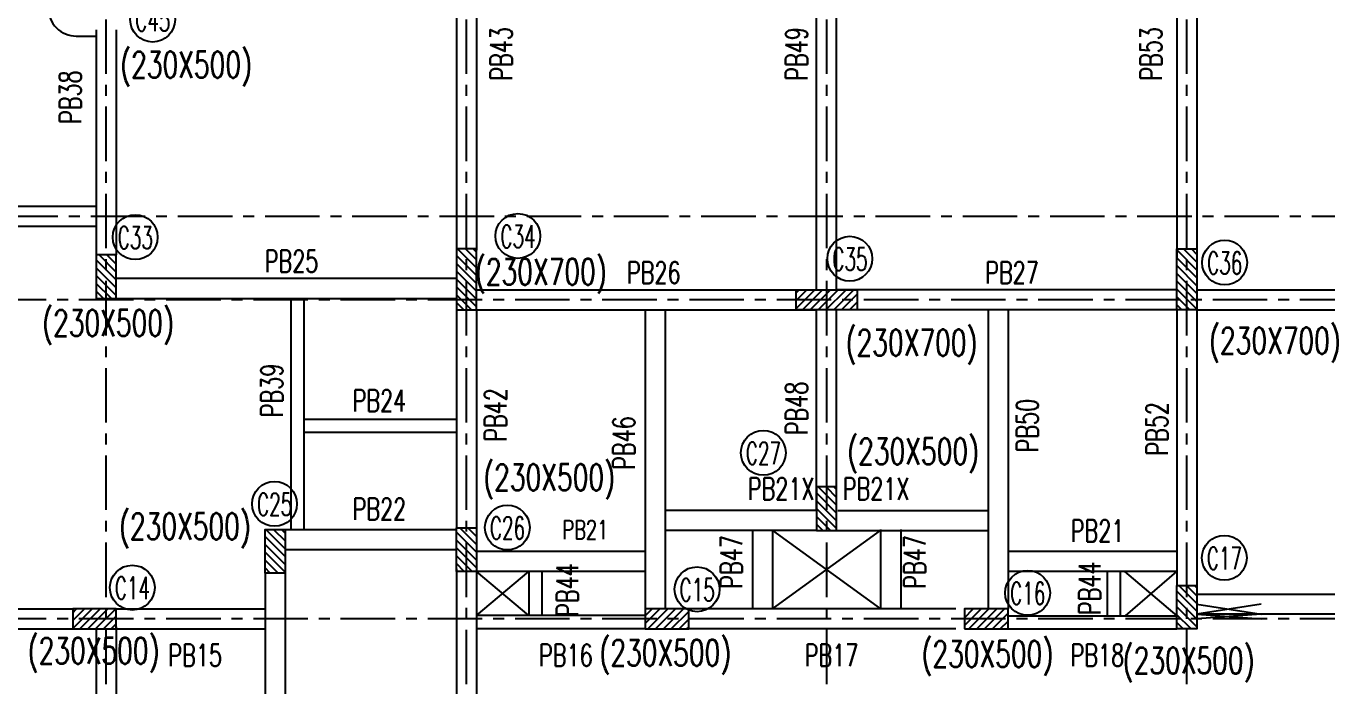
# Model space of a CAD drawing. Header units: millimetres. Extents: x 2659630 to 6742168, y -2425387 to -732288.
# Drawn here: x 2900568 to 2915484, y -916273 to -908704 of the extents above; entities that cross this region are included whole.
import ezdxf
from ezdxf.enums import TextEntityAlignment as Align

# ---------------------------------------------------------------- set-up
doc = ezdxf.new("R2010")
doc.units = ezdxf.units.MM
doc.linetypes.add('CENTER', pattern=[2, 1.25, -0.25, 0.25, -0.25])
doc.layers.add('A-WALL', color=113, linetype='Continuous', lineweight=9)
for name, color, linetype in [('S-BEAM NO', 3, 'Continuous'), ('S-BEAM OUTER', 4, 'Continuous'), ('S-COLUMN', 1, 'Continuous'), ('S-COLUMN CIRCLE', 9, 'Continuous'), ('S-COLUMN HATCH', 8, 'Continuous'), ('S-COLUMN NO', 2, 'Continuous'), ('S-COLUMN SIZES', 2, 'Continuous'), ('S-GRIDE LINE', 8, 'CENTER')]:
    doc.layers.add(name, color=color, linetype=linetype)
doc.styles.add('ROMANS', font='r.shx', dxfattribs={"width": 0.7})
pattern_1 = [(225, (-506493.11, -146984.8), (44.9012806, -44.9012806), [])]
pattern_2 = [(135, (3674136.99, 2503361.984), (-44.9012806, -44.9012806), [])]

msp = doc.modelspace()

# ---------------------------------------------------------------- hatches: boundary and pattern name
at = {"layer": 'S-COLUMN HATCH'}
h = msp.add_hatch(dxfattribs=at)
h.set_pattern_fill('ANSI31', color=8, scale=20, angle=270)
h.set_pattern_definition([(315, (2133360.83, -4329699.91), (44.9012806, 44.9012806), [])])
edge = h.paths.add_edge_path()
edge.add_line((2901602.837, -911328.963), (2901602.837, -911828.963))
edge.add_line((2901602.837, -911328.963), (2901372.837, -911328.963))
edge.add_line((2901372.837, -911328.963), (2901372.837, -911828.963))
edge.add_line((2901372.837, -911828.963), (2901602.837, -911828.963))
h = msp.add_hatch(dxfattribs=at)
h.set_pattern_fill('ANSI31', color=8, scale=20, angle=270)
h.set_pattern_definition([(315, (2137581.045, -4329829.91), (44.9012806, 44.9012806), [])])
edge = h.paths.add_edge_path()
edge.add_line((2905732.837, -911258.963), (2905732.837, -911958.963))
edge.add_line((2905732.837, -911258.963), (2905502.837, -911258.963))
edge.add_line((2905502.837, -911258.963), (2905502.837, -911958.963))
edge.add_line((2905502.837, -911958.963), (2905732.837, -911958.963))
h = msp.add_hatch(dxfattribs=at)
h.set_pattern_fill('ANSI31', color=8, scale=20, angle=90)
h.set_pattern_definition([(135, (3683532.405, 2506361.876), (-44.9012806, -44.9012806), [])])
edge = h.paths.add_edge_path()
edge.add_line((2913762.927, -911259.071), (2913762.927, -911959.071))
edge.add_line((2913762.927, -911259.071), (2913992.927, -911259.071))
edge.add_line((2913992.927, -911259.071), (2913992.927, -911959.071))
edge.add_line((2913992.927, -911959.071), (2913762.927, -911959.071))
h = msp.add_hatch(dxfattribs=at)
h.set_pattern_fill('ANSI31', color=8, scale=20, angle=180)
h.set_pattern_definition(pattern_1)
edge = h.paths.add_edge_path()
edge.add_line((2910097.837, -911728.963), (2909397.837, -911728.963))
edge.add_line((2910097.837, -911728.963), (2910097.837, -911958.963))
edge.add_line((2910097.837, -911958.963), (2909397.837, -911958.963))
edge.add_line((2909397.837, -911958.963), (2909397.837, -911728.963))
h = msp.add_hatch(dxfattribs=at)
h.set_pattern_fill('ANSI31', color=8, scale=20, angle=90)
h.set_pattern_definition(pattern_2)
edge = h.paths.add_edge_path()
edge.add_line((2909632.248, -914488.959), (2909632.248, -913988.959))
edge.add_line((2909632.248, -914488.959), (2909862.248, -914488.959))
edge.add_line((2909862.248, -914488.959), (2909862.248, -913988.959))
edge.add_line((2909862.248, -913988.959), (2909632.248, -913988.959))
h = msp.add_hatch(dxfattribs=at)
h.set_pattern_fill('ANSI31', color=8, scale=20, angle=90)
h.set_pattern_definition(pattern_2)
edge = h.paths.add_edge_path()
edge.add_line((2903307.837, -914478.21), (2903307.837, -914978.21))
edge.add_line((2903307.837, -914478.21), (2903537.837, -914478.21))
edge.add_line((2903537.837, -914478.21), (2903537.837, -914978.21))
edge.add_line((2903537.837, -914978.21), (2903307.837, -914978.21))
h = msp.add_hatch(dxfattribs=at)
h.set_pattern_fill('ANSI31', color=8, scale=20, angle=90)
h.set_pattern_definition(pattern_2)
edge = h.paths.add_edge_path()
edge.add_line((2905502.837, -914458.963), (2905502.837, -914958.963))
edge.add_line((2905502.837, -914458.963), (2905732.837, -914458.963))
edge.add_line((2905732.837, -914458.963), (2905732.837, -914958.963))
edge.add_line((2905732.837, -914958.963), (2905502.837, -914958.963))
h = msp.add_hatch(dxfattribs=at)
h.set_pattern_fill('ANSI31', color=8, scale=20, angle=90)
h.set_pattern_definition([(135, (3682739.024, 2502701.984), (-44.9012806, -44.9012806), [])])
edge = h.paths.add_edge_path()
edge.add_line((2913762.837, -915118.963), (2913762.837, -915618.963))
edge.add_line((2913762.837, -915118.963), (2913992.837, -915118.963))
edge.add_line((2913992.837, -915118.963), (2913992.837, -915618.963))
edge.add_line((2913992.837, -915618.963), (2913762.837, -915618.963))
h = msp.add_hatch(dxfattribs=at)
h.set_pattern_fill('ANSI31', color=8, scale=20, angle=180)
h.set_pattern_definition([(225, (-519918.116, -146984.74), (44.9012806, -44.9012806), [])])
edge = h.paths.add_edge_path()
edge.add_line((2901602.837, -915618.947), (2901102.837, -915618.947))
edge.add_line((2901602.837, -915618.947), (2901602.837, -915388.947))
edge.add_line((2901602.837, -915388.947), (2901102.837, -915388.947))
edge.add_line((2901102.837, -915388.947), (2901102.837, -915618.947))
h = msp.add_hatch(dxfattribs=at)
h.set_pattern_fill('ANSI31', color=8, scale=20, angle=180)
h.set_pattern_definition(pattern_1)
edge = h.paths.add_edge_path()
edge.add_line((2908167.837, -915618.948), (2907667.837, -915618.948))
edge.add_line((2908167.837, -915618.948), (2908167.837, -915388.948))
edge.add_line((2908167.837, -915388.948), (2907667.837, -915388.948))
edge.add_line((2907667.837, -915388.948), (2907667.837, -915618.948))
h = msp.add_hatch(dxfattribs=at)
h.set_pattern_fill('ANSI31', color=8, scale=20, angle=180)
h.set_pattern_definition(pattern_1)
edge = h.paths.add_edge_path()
edge.add_line((2911827.837, -915618.948), (2911327.837, -915618.948))
edge.add_line((2911827.837, -915618.948), (2911827.837, -915388.948))
edge.add_line((2911827.837, -915388.948), (2911327.837, -915388.948))
edge.add_line((2911327.837, -915388.948), (2911327.837, -915618.948))

# ---------------------------------------------------------------- linework, layer by layer
at = {"layer": 'A-WALL', "color": 1}
msp.add_line((2901602.837, -911828.963, 0.029), (2901372.837, -911828.963), dxfattribs=at)
msp.add_line((2901602.837, -911828.963, 0.029), (2901372.837, -911828.963), dxfattribs=at)
msp.add_line((2901602.837, -911828.963, 0.029), (2901372.837, -911828.963), dxfattribs=at)
at = {"layer": 'S-BEAM OUTER'}
for p, q in [((2913762.834, -905998.963, 0.001), (2913762.916, -911359.071, 0.039)), ((2913762.834, -905998.963, 0.001), (2913762.916, -911359.071, 0.039)), ((2913762.834, -905998.963, 0.001), (2913762.916, -911359.071, 0.039)), ((2913992.833, -905998.963, 0), (2913992.932, -911359.071, 0)), ((2913992.833, -905998.963, 0), (2913992.932, -911359.071, 0)), ((2913992.833, -905998.963, 0), (2913992.932, -911359.071, 0)), ((2905502.837, -906098.979, 0.002), (2905502.837, -911258.963)), ((2909632.254, -911728.731), (2909632.837, -906098.979)), ((2909862.254, -911728.734), (2909862.333, -906098.979)), ((2909862.254, -911728.734), (2909862.333, -906098.979)), ((2909862.254, -911728.734), (2909862.333, -906098.979)), ((2905502.837, -906198.979, 0.002), (2905502.837, -911258.963)), ((2905502.837, -906198.979, 0.002), (2905502.837, -911258.963)), ((2909632.254, -911728.731), (2909632.331, -906198.979)), ((2909632.254, -911728.731), (2909632.331, -906198.979)), ((2905732.737, -907229.021, -0.056), (2905732.737, -911274.91, -0.056)), ((2905732.737, -907229.021, -0.056), (2905732.737, -911274.91, -0.056)), ((2905732.737, -907229.021, -0.056), (2905732.737, -911274.91, -0.056)), ((2901372.662, -908748.963), (2901372.697, -910749.199)), ((2901372.662, -908748.963), (2901372.697, -910749.199)), ((2901372.662, -908748.963), (2901372.697, -910749.199)), ((2901372.687, -908824.199), (2901372.749, -911028.963, 0.029)), ((2901372.687, -908824.199), (2901372.749, -911028.963, 0.029)), ((2901372.687, -908824.199), (2901372.749, -911328.963)), ((2901602.67, -908748.963), (2901602.7, -911028.963)), ((2901602.67, -908748.963), (2901602.7, -911028.963)), ((2901602.67, -908748.963), (2901602.704, -911328.963)), ((2898402.847, -910768.956, 0), (2901376.849, -910768.916, 0)), ((2898402.847, -910768.956, 0), (2901376.849, -910768.916, 0)), ((2898402.847, -910768.956, 0), (2901376.849, -910768.916, 0)), ((2898402.847, -910998.956, 0), (2901376.852, -910998.916, 0)), ((2898402.847, -910998.956, 0), (2901376.852, -910998.916, 0)), ((2898402.847, -910998.956, 0), (2901376.852, -910998.916, 0)), ((2901602.837, -911595.954, 0.029), (2905502.799, -911595.898, -0.085)), ((2901602.837, -911595.954, 0.029), (2905502.799, -911595.898, -0.085)), ((2901602.837, -911595.954, 0.029), (2905502.799, -911595.898, -0.085)), ((2901602.837, -911828.963), (2905502.802, -911828.963)), ((2901602.837, -911828.963), (2905502.802, -911828.963)), ((2901602.837, -911828.963), (2905502.802, -911828.963)), ((2903602.834, -911828.963), (2903602.948, -914478.217)), ((2903602.834, -911828.963), (2903602.948, -914478.217)), ((2903602.834, -911828.963), (2903602.948, -914478.217)), ((2903752.84, -911828.963), (2903752.969, -914478.232)), ((2903752.84, -911828.963), (2903752.969, -914478.232)), ((2903752.84, -911828.963), (2903752.969, -914478.232)), ((2913993.494, -911729.98, 0.038), (2917543.767, -911729.857)), ((2913993.494, -911729.98, 0.038), (2917543.767, -911729.857)), ((2913993.494, -911729.98, 0.038), (2917543.767, -911729.857)), ((2905502.993, -911959.876, 0), (2905502.741, -914328.767, 0)), ((2905502.993, -911959.876, 0), (2905502.741, -914328.767, 0)), ((2905502.993, -911959.876, 0), (2905502.831, -914458.963, 0)), ((2905732.748, -911958.965, -0.038), (2905732.748, -914458.963, 0.002)), ((2905732.748, -911958.965, -0.038), (2905732.748, -914458.963, 0.002)), ((2905732.748, -911958.965, -0.038), (2905732.748, -914458.963, 0.002)), ((2907667.603, -911958.835), (2907667.853, -915388.948, 0.04)), ((2907667.603, -911958.835), (2907667.853, -915388.948, 0.04)), ((2907667.603, -911958.835), (2907667.853, -915388.948, 0.04)), ((2907897.79, -911958.817), (2907897.85, -915388.948, 0.04)), ((2907897.79, -911958.817), (2907897.85, -915388.948, 0.04)), ((2907897.79, -911958.817), (2907897.85, -915388.948, 0.04)), ((2909632.288, -914259.885), (2909632.319, -911959.627)), ((2909632.288, -914259.885), (2909632.319, -911959.627)), ((2909632.288, -914259.885), (2909632.319, -911959.627)), ((2909862.288, -914259.888), (2909862.319, -911959.63)), ((2909862.288, -914259.888), (2909862.319, -911959.63)), ((2909862.288, -914259.888), (2909862.319, -911959.63)), ((2911597.886, -911958.429), (2911597.84, -915388.948, 0.04)), ((2911597.886, -911958.429), (2911597.84, -915388.948, 0.04)), ((2911597.886, -911958.429), (2911597.84, -915388.948, 0.04)), ((2911827.886, -911958.432), (2911827.837, -915388.948, 0.04)), ((2911827.886, -911958.432), (2911827.837, -915388.948, 0.04)), ((2911827.886, -911958.432), (2911827.837, -915388.948, 0.04)), ((2913992.927, -911959.071, 0), (2913992.975, -915118.963, 0.044)), ((2913992.927, -911959.071, 0), (2913992.975, -915118.963, 0.044)), ((2913992.927, -911959.071, 0), (2913992.975, -915118.963, 0.044)), ((2913993.502, -911959.98, 0.038), (2917543.775, -911959.857)), ((2913993.502, -911959.98, 0.038), (2917543.775, -911959.857)), ((2913993.502, -911959.98, 0.038), (2917543.775, -911959.857)), ((2903752.907, -913213.459), (2905502.868, -913213.436)), ((2903752.907, -913213.459), (2905502.868, -913213.436)), ((2903752.907, -913213.459), (2905502.868, -913213.436)), ((2903752.915, -913363.459), (2905502.853, -913363.436)), ((2903752.915, -913363.459), (2905502.853, -913363.436)), ((2903752.915, -913363.459), (2905502.853, -913363.436)), ((2909632.248, -914258.963), (2907897.83, -914258.963)), ((2909874.837, -914258.963), (2911597.856, -914258.963)), ((2903537.837, -914478.385), (2905503.02, -914478.963)), ((2903537.837, -914478.385), (2905503.02, -914478.963)), ((2903537.837, -914478.385), (2905503.02, -914478.963)), ((2909632.248, -914488.963), (2907897.834, -914488.963)), ((2908897.831, -914476.963), (2908897.843, -915389.209)), ((2908897.831, -914488.963), (2908897.843, -915389.209)), ((2908897.831, -914488.963), (2908897.843, -915389.209)), ((2909127.837, -914476.963), (2909127.849, -915389.206)), ((2909127.837, -914489.205), (2909127.849, -915389.206)), ((2909127.837, -914489.205), (2909127.849, -915389.206)), ((2909862.248, -914488.963), (2911597.852, -914488.963, 0.129)), ((2910366.647, -914476.963, 0.038), (2910366.647, -915389.192, 0.038)), ((2910366.647, -914488.963, 0.038), (2910366.647, -915389.192, 0.038)), ((2910366.647, -914488.963, 0.038), (2910366.647, -915389.192, 0.038)), ((2910596.666, -914476.963), (2910596.653, -915388.983)), ((2910596.666, -914488.963), (2910596.653, -915388.983)), ((2910596.666, -914488.963), (2910596.653, -915388.983)), ((2903537.837, -914708.888), (2905502.741, -914709.076)), ((2903537.837, -914708.888), (2905502.741, -914709.076)), ((2903537.837, -914708.888), (2905502.741, -914709.076)), ((2907667.795, -914729.037), (2905732.741, -914729.012)), ((2907667.795, -914729.037), (2905732.741, -914729.012)), ((2907667.795, -914729.037), (2905732.741, -914729.012)), ((2913762.863, -914728.782), (2911826.657, -914728.756)), ((2913762.863, -914728.782), (2911826.657, -914728.756)), ((2913762.863, -914728.782), (2911826.657, -914728.756)), ((2905502.696, -914928.767, 0), (2905502.383, -918138.964)), ((2905502.696, -914928.767, 0), (2905502.383, -918138.964)), ((2905502.696, -914928.767, 0), (2905502.383, -918138.964)), ((2907667.811, -914959.037), (2905731.667, -914959.011)), ((2907667.811, -914959.037), (2905731.667, -914959.011)), ((2907667.811, -914959.037), (2905731.667, -914959.011)), ((2905732.696, -914928.767, -0.005), (2905732.747, -918109.169)), ((2905732.696, -914928.767, -0.005), (2905732.747, -918109.169)), ((2905732.696, -914928.767, -0.005), (2905732.747, -918109.169)), ((2913762.867, -914958.782), (2911826.653, -914958.756)), ((2913762.867, -914958.782), (2911826.653, -914958.756)), ((2913762.867, -914958.782), (2911826.653, -914958.756)), ((2912962.166, -914958.682), (2912962.192, -915468.212)), ((2912962.166, -914958.682), (2912962.192, -915468.212)), ((2912962.166, -914958.682), (2912962.192, -915468.212)), ((2913112.166, -914958.684), (2913112.192, -915468.51)), ((2913112.166, -914958.684), (2913112.192, -915468.51)), ((2913112.166, -914958.684), (2913112.192, -915468.51)), ((2913993.001, -915218.736), (2917542.831, -915218.736)), ((2913993.001, -915218.736), (2917542.831, -915218.736)), ((2913993.001, -915218.736), (2917542.831, -915218.736)), ((2898452.831, -915389.008), (2901102.837, -915388.967)), ((2898552.831, -915389.006), (2901002.837, -915388.969)), ((2898552.831, -915389.006), (2901002.837, -915388.969)), ((2901597.113, -915388.963), (2903302.826, -915388.939)), ((2901597.113, -915388.963), (2903302.826, -915388.939)), ((2901597.113, -915388.963), (2903302.826, -915388.939)), ((2917542.837, -915448.736), (2913992.996, -915448.736)), ((2917542.837, -915448.736), (2913992.996, -915448.736)), ((2917542.837, -915448.736), (2913992.996, -915448.736)), ((2898452.831, -915618.905), (2901002.837, -915618.961)), ((2898452.831, -915618.905), (2901002.837, -915618.961)), ((2898452.831, -915618.905), (2901102.837, -915618.964)), ((2901597.115, -915618.963), (2903302.829, -915618.939)), ((2901597.115, -915618.963), (2903302.829, -915618.939)), ((2901597.115, -915618.963), (2903302.829, -915618.939)), ((2907667.837, -915618.963), (2905731.688, -915618.962, 0.022)), ((2907667.837, -915618.963), (2905731.688, -915618.962, 0.022)), ((2907667.837, -915618.963), (2905731.688, -915618.962, 0.022))]:
    msp.add_line(p, q, dxfattribs=at)
at = {"layer": 'S-BEAM OUTER', "extrusion": (-4.67131e-08, -5.09838e-09, 1)}
for p, q in [((2905732.41, -906098.979), (2905732.759, -911158.963, -0.038)), ((2905732.837, -906198.979, 0.002), (2905732.759, -911158.963, -0.038)), ((2905732.837, -906198.979, 0.002), (2905732.759, -911158.963, -0.038)), ((2910596.66, -914488.963), (2910596.647, -915388.984)), ((2910596.66, -914488.963), (2910596.647, -915388.984)), ((2910596.66, -914488.963), (2910596.647, -915388.984))]:
    msp.add_line(p, q, dxfattribs=at)
at = {"layer": 'S-BEAM OUTER', "extrusion": (2.48822e-08, -4.97393e-09, 1)}
for p, q in [((2905732.837, -911729.012), (2909633.975, -911728.959)), ((2905732.837, -911729.012), (2909633.975, -911728.959)), ((2905732.837, -911729.012), (2909633.975, -911728.959)), ((2905732.879, -911960.169), (2909633.978, -911959.856)), ((2905732.879, -911960.169), (2909633.978, -911959.856)), ((2905732.879, -911960.169), (2909633.978, -911959.856)), ((2903307.833, -914978.21), (2903307.887, -918138.218)), ((2903307.833, -914978.21), (2903307.887, -918138.218)), ((2903307.833, -914978.21), (2903307.887, -918138.218)), ((2903537.836, -914978.21), (2903537.844, -918138.217)), ((2903537.836, -914978.21), (2903537.844, -918138.217)), ((2903537.836, -914978.21), (2903537.844, -918138.217)), ((2901372.768, -915618.947, 0.04), (2901372.837, -920628.963)), ((2901372.768, -915618.947, 0.04), (2901372.837, -920628.963)), ((2901372.768, -915618.947, 0.04), (2901372.837, -920628.963)), ((2901602.045, -915594.196), (2901602.836, -920398.959, 0)), ((2901602.045, -915594.196), (2901602.836, -920398.959, 0)), ((2901602.045, -915594.196), (2901602.836, -920398.959, 0))]:
    msp.add_line(p, q, dxfattribs=at)
at = {"layer": 'S-BEAM OUTER', "extrusion": (-2.58596e-08, -4.97393e-09, 1)}
for p, q in [((2913762.927, -911729.014, 0), (2909863.348, -911728.96, 0)), ((2913762.927, -911729.014, 0), (2909863.348, -911728.96, 0)), ((2913762.927, -911729.014, 0), (2909863.348, -911728.96, 0)), ((2913763.978, -911959.909, 0), (2909863.344, -911959.857, 0)), ((2913763.978, -911959.909, 0), (2909863.344, -911959.857, 0)), ((2913763.978, -911959.909, 0), (2909863.344, -911959.857, 0))]:
    msp.add_line(p, q, dxfattribs=at)
at = {"layer": 'S-BEAM OUTER', "extrusion": (4.57357e-08, -5.09838e-09, 1)}
for p, q in [((2913762.902, -911958.928, 0), (2913763.517, -915118.963)), ((2913762.902, -911958.928, 0), (2913763.517, -915118.963)), ((2913762.902, -911958.928, 0), (2913763.517, -915118.963)), ((2908897.837, -914488.963), (2908897.85, -915389.209)), ((2908897.837, -914488.963), (2908897.85, -915389.209)), ((2908897.837, -914488.963), (2908897.85, -915389.209)), ((2911227.837, -915389.013), (2908167.837, -915388.961)), ((2911227.837, -915389.013), (2908267.837, -915388.963)), ((2911227.837, -915389.013), (2908267.837, -915388.963)), ((2911227.837, -915618.938), (2908167.837, -915618.966)), ((2911227.837, -915618.938), (2908267.837, -915618.965)), ((2911227.837, -915618.938), (2908267.837, -915618.965))]:
    msp.add_line(p, q, dxfattribs=at)
at = {"layer": 'S-BEAM OUTER', "ltscale": 2500}
for p, q in [((2909127.837, -914488.962), (2910366.647, -915389.192, 0.038)), ((2909127.837, -914488.962), (2910366.647, -915389.192, 0.038)), ((2909127.837, -914488.962), (2910366.647, -915389.192, 0.038)), ((2909127.849, -915389.206), (2910366.647, -914488.963, 0.038)), ((2909127.849, -915389.206), (2910366.647, -914488.963, 0.038)), ((2909127.849, -915389.206), (2910366.647, -914488.963, 0.038)), ((2905731.64, -915464.754, 0.033), (2906332.836, -914959.287, 0.031)), ((2905731.64, -915464.754, 0.033), (2906332.836, -914959.287, 0.031)), ((2905731.64, -915464.754, 0.033), (2906332.836, -914959.287, 0.031)), ((2906332.837, -915464.886, 0.023), (2905731.667, -914959.011)), ((2906332.837, -915464.886, 0.023), (2905731.667, -914959.011)), ((2906332.837, -915464.886, 0.023), (2905731.667, -914959.011)), ((2913162.837, -914958.963), (2913762.837, -915468.969)), ((2913162.837, -914958.963), (2913762.837, -915468.969)), ((2913162.837, -914958.963), (2913762.837, -915468.969)), ((2913174.837, -915468.483), (2913762.867, -914958.782)), ((2913174.837, -915468.483), (2913762.867, -914958.782)), ((2913174.837, -915468.483), (2913762.867, -914958.782)), ((2913992.837, -915333.962), (2914727.837, -915448.736)), ((2913992.837, -915333.962), (2914727.837, -915448.736)), ((2913992.837, -915333.962), (2914727.837, -915448.736)), ((2914727.837, -915333.963), (2913992.996, -915448.736)), ((2914727.837, -915333.963), (2913992.996, -915448.736)), ((2914727.837, -915333.963), (2913992.996, -915448.736)), ((2914727.837, -915448.736), (2913992.837, -915503.963)), ((2914727.837, -915448.736), (2913992.837, -915503.963)), ((2914727.837, -915448.736), (2913992.837, -915503.963)), ((2913992.996, -915448.736), (2914727.837, -915503.963)), ((2913992.996, -915448.736), (2914727.837, -915503.963)), ((2913992.996, -915448.736), (2914727.837, -915503.963))]:
    msp.add_line(p, q, dxfattribs=at)
at = {"layer": 'S-BEAM OUTER', "extrusion": (-4.66122e-08, -1.23255e-10, 1)}
for p, q in [((2906332.836, -914959.287, 0.031), (2906332.837, -915464.886, 0.02)), ((2906332.836, -914959.287, 0.031), (2906332.837, -915464.886, 0.02)), ((2906332.836, -914959.287, 0.031), (2906332.837, -915464.886, 0.02)), ((2906482.836, -914959.29, 0.031), (2906482.837, -915464.919, 0.02)), ((2906482.836, -914959.29, 0.031), (2906482.837, -915464.919, 0.02)), ((2906482.836, -914959.29, 0.031), (2906482.837, -915464.919, 0.02))]:
    msp.add_line(p, q, dxfattribs=at)
at = {"layer": 'S-BEAM OUTER', "extrusion": (2.64139e-08, 0, 1)}
msp.add_line((2907667.837, -915465.18), (2905731.64, -915464.754, 0.033), dxfattribs=at)
msp.add_line((2907667.837, -915465.18), (2905731.64, -915464.754, 0.033), dxfattribs=at)
msp.add_line((2907667.837, -915465.18), (2905731.64, -915464.754, 0.033), dxfattribs=at)
at = {"layer": 'S-BEAM OUTER', "extrusion": (-2.64139e-08, 0, 1)}
for p, q in [((2911826.769, -915467.219), (2913762.995, -915468.969)), ((2911826.769, -915467.219), (2913762.995, -915468.969)), ((2911826.769, -915467.219), (2913762.995, -915468.969)), ((2911826.629, -915617.219), (2913762.854, -915619.035)), ((2911826.629, -915617.219), (2913762.854, -915619.035)), ((2911826.629, -915617.219), (2913762.854, -915619.035))]:
    msp.add_line(p, q, dxfattribs=at)
at = {"layer": 'S-BEAM OUTER', "ltscale": 2500}
msp.add_lwpolyline([(2902082.842, -908148.963), (2902082.842, -907698.962, 0.198912367), (2901989.116, -907472.688, 0.198912313), (2901762.842, -907378.962), (2901143.109, -907378.962, 0.198911683), (2900916.835, -907472.687, 0.198913815), (2900823.109, -907698.963), (2900823.111, -908498.962, 0.198905966), (2900916.832, -908725.232, 0.198959548), (2901143.161, -908818.962), (2901372.889, -908818.962)], format="xyb", dxfattribs=at)
at = {"layer": 'S-COLUMN', "color": 1}
for points in [[(2901602.837, -911828.963), (2901602.837, -911328.963), (2901372.837, -911328.963), (2901372.837, -911828.963), (2901602.837, -911828.963)], [(2905732.837, -911958.963), (2905732.837, -911258.963), (2905502.837, -911258.963), (2905502.837, -911958.963), (2905732.837, -911958.963)], [(2913762.927, -911959.071), (2913762.927, -911259.071), (2913992.927, -911259.071), (2913992.927, -911959.071), (2913762.927, -911959.071)], [(2909397.837, -911728.963), (2910097.837, -911728.963), (2910097.837, -911958.963), (2909397.837, -911958.963), (2909397.837, -911728.963)], [(2909632.248, -913988.959), (2909632.248, -914488.959), (2909862.248, -914488.959), (2909862.248, -913988.959), (2909632.248, -913988.959)], [(2903307.837, -914978.21), (2903307.837, -914478.21), (2903537.837, -914478.21), (2903537.837, -914978.21), (2903307.837, -914978.21)], [(2905502.837, -914958.963), (2905502.837, -914458.963), (2905732.837, -914458.963), (2905732.837, -914958.963), (2905502.837, -914958.963)], [(2913762.837, -915618.963), (2913762.837, -915118.963), (2913992.837, -915118.963), (2913992.837, -915618.963), (2913762.837, -915618.963)], [(2901102.837, -915618.947), (2901602.837, -915618.947), (2901602.837, -915388.947), (2901102.837, -915388.947), (2901102.837, -915618.947)], [(2907667.837, -915618.948), (2908167.837, -915618.948), (2908167.837, -915388.948), (2907667.837, -915388.948), (2907667.837, -915618.948)], [(2911327.837, -915618.948), (2911827.837, -915618.948), (2911827.837, -915388.948), (2911327.837, -915388.948), (2911327.837, -915618.948)]]:
    msp.add_lwpolyline(points, dxfattribs=at)
at = {"layer": 'S-COLUMN CIRCLE'}
for centre in [(2902019.611, -908630.337, 0), (2901819.742, -911125.394, 0), (2906207.54, -911111.861, 0.01), (2910012.999, -911372.469, 0), (2914310.466, -911416.692, 0), (2909021.305, -913598.913, 0), (2903416.599, -914184.527, -0.004), (2906086.516, -914455.833), (2914307.25, -914803.122), (2901786.519, -915144.799), (2908261.702, -915164.053), (2912051.815, -915205.097)]:
    msp.add_circle(centre, 257.143, dxfattribs=at)
at = {"layer": 'S-GRIDE LINE', "ltscale": 500}
for p, q in [((2901487.837, -922252.802), (2901487.837, -902931.126)), ((2901487.837, -922252.802), (2901487.837, -902931.126)), ((2901487.837, -922252.802), (2901487.837, -902931.126)), ((2905617.837, -922252.802), (2905617.837, -902931.126)), ((2905617.837, -922252.802), (2905617.837, -902931.126)), ((2905617.837, -922252.802), (2905617.837, -902931.126)), ((2909747.837, -922252.802), (2909747.837, -902931.126)), ((2909747.837, -922252.802), (2909747.837, -902931.126)), ((2909747.837, -922252.802), (2909747.837, -902931.126)), ((2913877.837, -922252.802), (2913877.837, -902931.126)), ((2913877.837, -922252.802), (2913877.837, -902931.126)), ((2913877.837, -922252.802), (2913877.837, -902931.126)), ((2894308.9, -910883.963), (2946799.598, -910883.963)), ((2894308.9, -910883.963), (2946799.598, -910883.963)), ((2894308.9, -910883.963), (2946799.598, -910883.963)), ((2946799.598, -911843.963), (2894308.9, -911843.963)), ((2946799.598, -911843.963), (2894308.9, -911843.963)), ((2946799.598, -911843.963), (2894308.9, -911843.963)), ((2946799.598, -915503.963), (2894308.9, -915503.963)), ((2946799.598, -915503.963), (2894308.9, -915503.963)), ((2946799.598, -915503.963), (2894308.9, -915503.963))]:
    msp.add_line(p, q, dxfattribs=at)

# ---------------------------------------------------------------- texts
at = {"layer": 'S-BEAM NO', "style": 'ROMANS', "width": 0.7}
for s, p in [('PB43', (2906016.277, -909023.45, 0.009)), ('PB49', (2909402.294, -909024.709, -0.001)), ('PB53', (2913465.863, -909023.563, -0.001)), ('PB38', (2901075.693, -909520.108, 0)), ('PB39', (2903385.749, -912884.123, 0)), ('PB42', (2905950.141, -913164.459, -0.001)), ('PB48', (2909402.307, -913089.8, -0.001)), ('PB50', (2912048.085, -913286.934, -0.001)), ('PB52', (2913535.649, -913324.118, -0.001)), ('PB46', (2907422.644, -913487.071, -0.001)), ('PB47', (2908654.531, -914851.075, -0.001)), ('PB47', (2910757.527, -914851.075, -0.001)), ('PB44', (2906774.441, -915172.387, 0.055)), ('PB44', (2912762.775, -915152.83, -0.001))]:
    msp.add_text(s, height=250, rotation=90, dxfattribs=at).set_placement(p, align=Align.MIDDLE_CENTER)
for s, height, p in [('PB25', 250, (2903612.49, -911400.948, -0.042)), ('PB26', 250, (2907765.522, -911532.802, 0)), ('PB27', 250, (2911873.128, -911532.802, 0)), ('PB24', 250, (2904619.418, -913000.193, 0)), ('PB21X', 250, (2909226.84, -914011.286, 0)), ('PB21X', 250, (2910315.485, -914011.296, -0.004)), ('PB22', 250, (2904619.435, -914242.998, 0)), ('PB21', 214.2857, (2906980.98, -914481.214, 0)), ('PB21', 250, (2912854.226, -914493.28, 0)), ('PB15', 250, (2902507.253, -915920.035, 0)), ('PB16', 250, (2906757.044, -915920.047, 0.011)), ('PB17', 250, (2909804.514, -915920.036, 0)), ('PB18', 250, (2912852.022, -915919.212, 0))]:
    msp.add_text(s, height=height, dxfattribs=at).set_placement(p, align=Align.MIDDLE_CENTER)
at = {"layer": 'S-COLUMN NO', "style": 'ROMANS', "width": 0.6}
for s, p in [('C45', (2902020.979, -908635.868)), ('C33', (2901821.111, -911130.924)), ('C34', (2906208.908, -911117.392, 0.01)), ('C35', (2910014.367, -911377.999)), ('C36', (2914311.835, -911422.222)), ('C27', (2909022.674, -913604.444)), ('C25', (2903417.968, -914190.057, -0.004)), ('C26', (2906087.885, -914461.364, 0)), ('C17', (2914308.618, -914808.652, 0)), ('C14', (2901787.887, -915150.33, 0)), ('C15', (2908263.071, -915169.584, 0)), ('C16', (2912053.183, -915210.628, 0))]:
    msp.add_text(s, height=257.1429, dxfattribs=at).set_placement(p, align=Align.MIDDLE_CENTER)
at = {"layer": 'S-COLUMN SIZES', "lineweight": -2, "style": 'ROMANS', "width": 0.7}
for s, p in [('(230X500)', (2902402.983, -909146.138, 0)), ('(230X700)', (2906470.462, -911522.405, 0.04)), ('(230X500)', (2901508.491, -912109.145, -0.118)), ('(230X700)', (2910720.779, -912335.21, 0.004)), ('(230X700)', (2914886.788, -912312.801, 0)), ('(230X500)', (2910738.993, -913582.455, -0.012)), ('(230X500)', (2906565.581, -913880.315, 0)), ('(230X500)', (2902389.313, -914441.291, 0)), ('(230X500)', (2901342.468, -915868.794, 0)), ('(230X500)', (2907897.58, -915891.631, 0)), ('(230X500)', (2911590.364, -915905.329, 0)), ('(230X500)', (2913897.957, -915980.55, 0))]:
    msp.add_text(s, height=300, dxfattribs=at).set_placement(p, align=Align.MIDDLE_CENTER)

doc.saveas('drawing.dxf')
